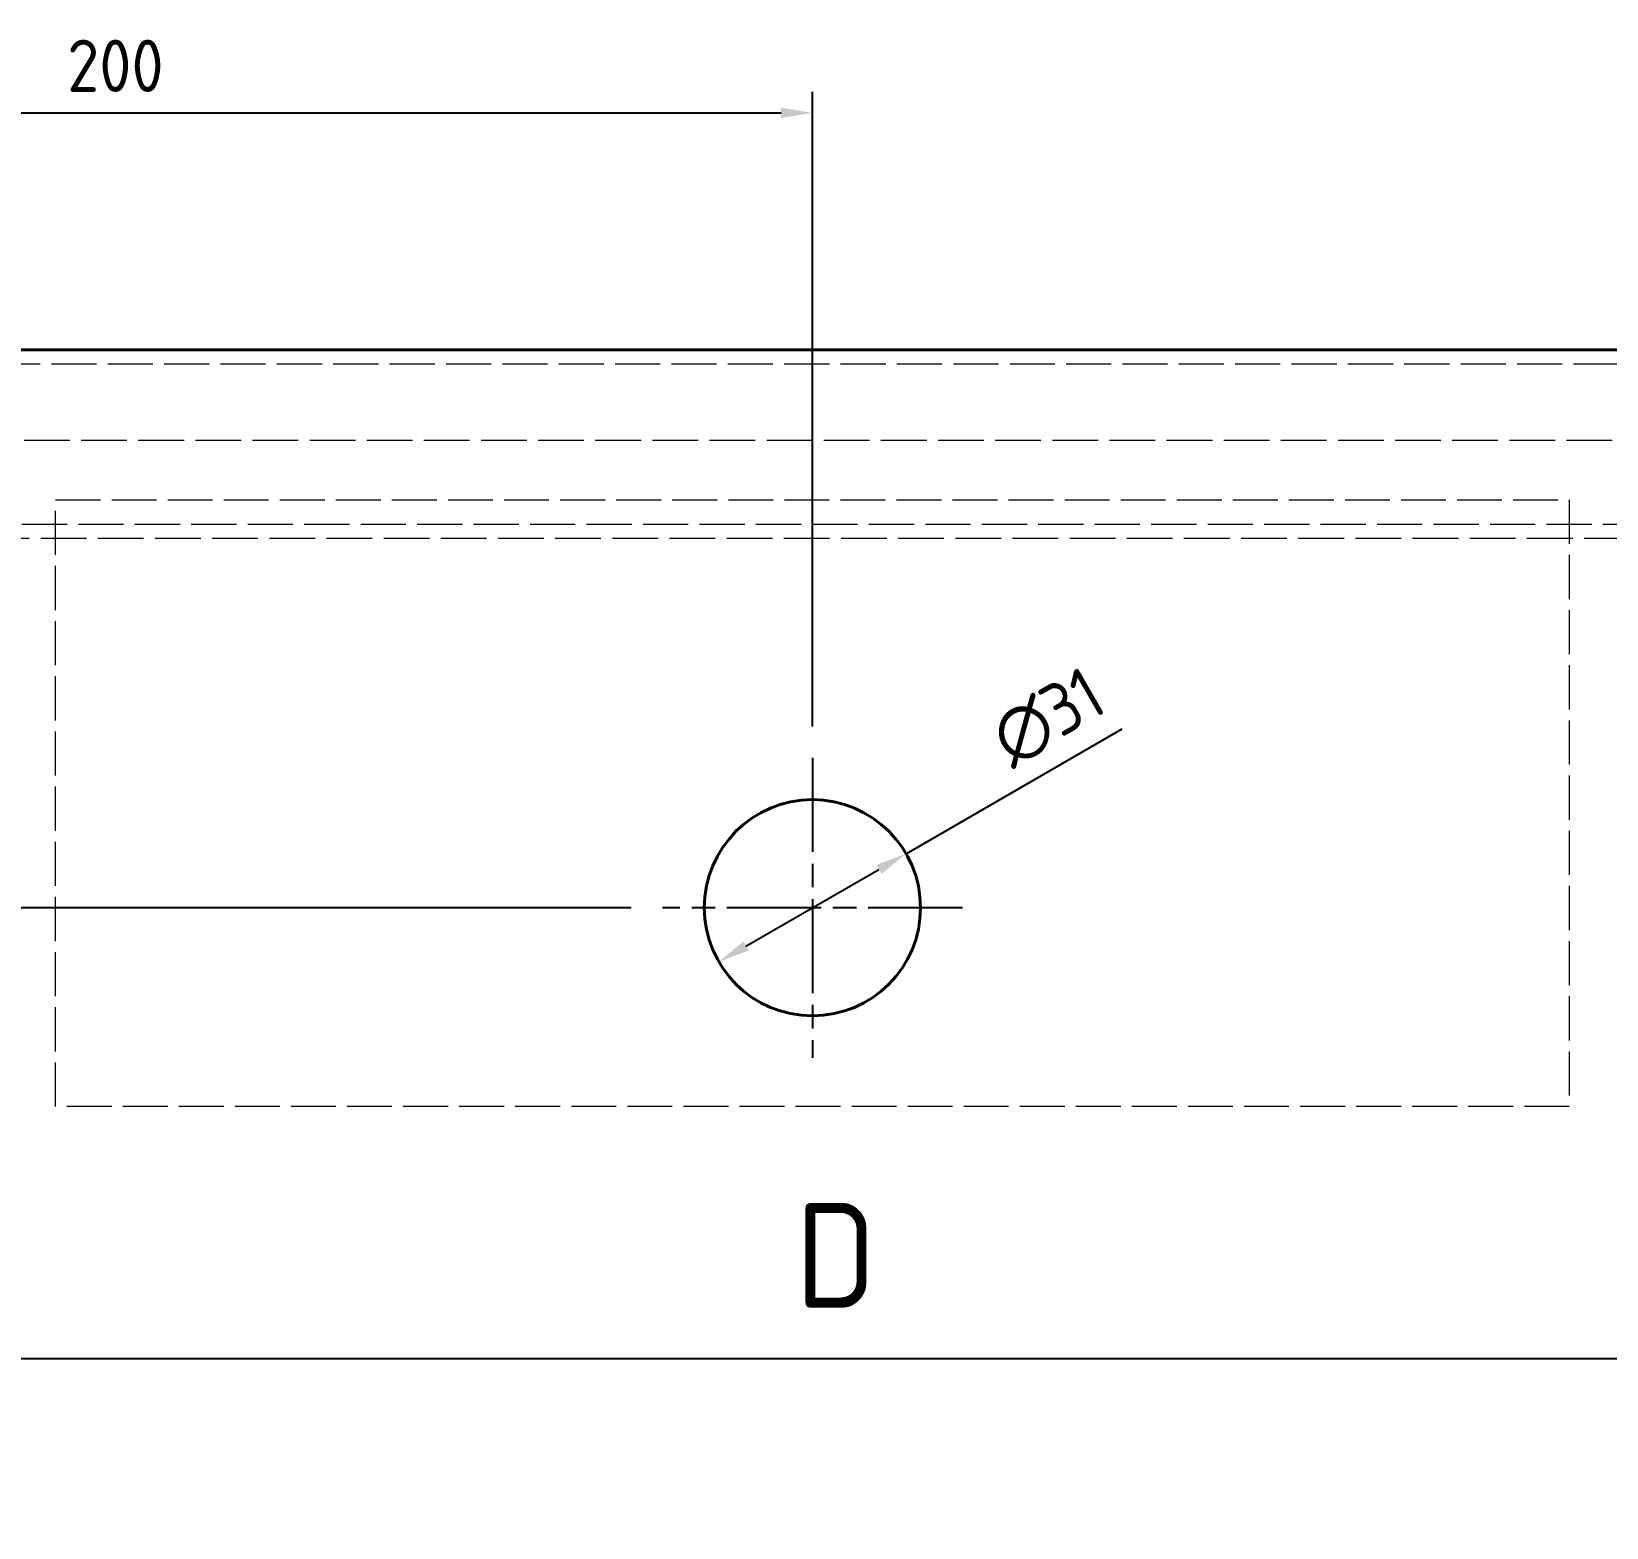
# Model space of a CAD drawing. Header units: millimetres. Extents: x 0 to 2523, y 0 to 1782.
# Drawn here: x 852.8 to 1078.6, y 932.2 to 1146.7 of the extents above; entities that cross this region are included whole.
import ezdxf

# ---------------------------------------------------------------- set-up
doc = ezdxf.new("R2010")
doc.units = ezdxf.units.MM
doc.header["$LTSCALE"] = 3
doc.linetypes.add('CHAIN', pattern=[0.3543, 0.2362, -0.0295, 0.0591, -0.0295])
doc.linetypes.add('DASHED', pattern=[0.2067, 0.1654, -0.0413])
for name, color, linetype, lineweight in [('가려진 것(ISO)', 2, 'DASHED', 18), ('가시적인 것(ISO)', 3, 'Continuous', 40), ('상세 경계(JIS)', 7, 'Continuous', 25), ('중심 표식(ISO)', 1, 'Continuous', 25), ('치수(ISO)', 2, 'Continuous', 25)]:
    doc.layers.add(name, color=color, linetype=linetype, lineweight=lineweight)
doc.styles.add('부품번호텍스트_PSTEK_POSCO', font='isocp.shx')
doc.styles.add('치수 텍스트_PSTEK_POSCO', font='isocp.shx')
doc.dimstyles.new('치수_PSTEK_POSCO', dxfattribs={"dimscale": 3, "dimtxt": 2.5, "dimasz": 1.5, "dimexe": 1, "dimexo": 1.5, "dimgap": 1, "dimtad": 1, "dimrnd": 1e-08, "dimdsep": 46, "dimtxsty": '치수 텍스트_PSTEK_POSCO', "dimcen": 0.09, "dimdle": 10, "dimclrd": 7, "dimclre": 7, "dimclrt": 2, "dimadec": 1, "dimazin": 2, "dimtfac": 1, "dimtmove": 0, "dimatfit": 3, "dimfxl": 0, "dimtolj": 1, "dimlwd": -1, "dimlwe": -1, "dimarcsym": 0})

# ---------------------------------------------------------------- blocks, each defined once
blk = doc.blocks.new('2dDetail0')
at = {"layer": '상세 경계(JIS)', "flags": 128}
blk.add_lwpolyline([(247.245, 234.509), (396.473, 234.509), (396.473, 318.8), (247.245, 318.8), (247.245, 234.509)], dxfattribs=at)
at = {"layer": '상세 경계(JIS)', "insert": (320.775, 321.246), "char_height": 5, "attachment_point": 7, "style": '부품번호텍스트_PSTEK_POSCO'}
blk.add_mtext('D', dxfattribs=at)
blk = doc.blocks.new('*D105')
at = {"layer": 'Defpoints', "color": 0, "transparency": 16777216}
for p in [(964.78, 1135.05), (764.78, 1101.07), (964.78, 1042.57)]:
    blk.add_point(p, dxfattribs=at)
at = {"layer": '치수(ISO)', "color": 7, "transparency": 16777216}
for p, q in [((764.78, 1105.57), (764.78, 1138.05)), ((964.78, 1047.07), (964.78, 1138.05)), ((769.28, 1135.05), (960.28, 1135.05))]:
    blk.add_line(p, q, dxfattribs=at)
for points in [[(769.28, 1135.8), (769.28, 1134.3), (764.78, 1135.05)], [(960.28, 1135.8), (960.28, 1134.3), (964.78, 1135.05)]]:
    blk.add_solid(points, dxfattribs=at)
at = {"layer": '치수(ISO)', "color": 2, "transparency": 16777216, "insert": (857.93, 1141.8), "char_height": 7.5, "attachment_point": 4, "style": '치수 텍스트_PSTEK_POSCO'}
blk.add_mtext('\\A1;200', dxfattribs=at)
blk = doc.blocks.new('*D106')
at = {"layer": 'Defpoints', "color": 0, "transparency": 16777216}
for p in [(764.78, 1101.07), (744.42, 1021.07), (943.28, 1021.07)]:
    blk.add_point(p, dxfattribs=at)
at = {"layer": '치수(ISO)', "color": 7, "transparency": 16777216}
for p, q in [((760.28, 1101.07), (741.42, 1101.07)), ((744.42, 1096.57), (744.42, 1025.57)), ((938.78, 1021.07), (741.42, 1021.07))]:
    blk.add_line(p, q, dxfattribs=at)
for points in [[(743.67, 1096.57), (745.17, 1096.57), (744.42, 1101.07)], [(743.67, 1025.57), (745.17, 1025.57), (744.42, 1021.07)]]:
    blk.add_solid(points, dxfattribs=at)
at = {"layer": '치수(ISO)', "color": 2, "transparency": 16777216, "insert": (737.67, 1056.94), "char_height": 7.5, "attachment_point": 4, "rotation": 90, "style": '치수 텍스트_PSTEK_POSCO'}
blk.add_mtext('\\A1;80', dxfattribs=at)
blk = doc.blocks.new('*D107')
at = {"layer": 'Defpoints', "color": 0, "transparency": 16777216}
for p in [(978.2, 1028.82), (951.35, 1013.32)]:
    blk.add_point(p, dxfattribs=at)
at = {"layer": '치수(ISO)', "color": 7, "transparency": 16777216}
for p, q in [((978.2, 1028.82), (1009.17, 1046.7)), ((955.25, 1015.57), (974.3, 1026.57))]:
    blk.add_line(p, q, dxfattribs=at)
for points in [[(973.93, 1027.22), (974.68, 1025.92), (978.2, 1028.82)], [(954.88, 1016.22), (955.63, 1014.92), (951.35, 1013.32)]]:
    blk.add_solid(points, dxfattribs=at)
at = {"layer": '치수(ISO)', "color": 2, "transparency": 16777216, "insert": (991.51, 1044.3), "char_height": 7.5, "attachment_point": 4, "rotation": 30, "style": '치수 텍스트_PSTEK_POSCO'}
blk.add_mtext('\\A1;∅31', dxfattribs=at)

msp = doc.modelspace()

# ---------------------------------------------------------------- linework, layer by layer
at = {"layer": '가려진 것(ISO)', "ltscale": 13.032789}
msp.add_line((766.7766, 1099.0669), (1162.7766, 1099.0669), dxfattribs=at)
at = {"layer": '가려진 것(ISO)', "ltscale": 13.208315}
msp.add_line((1136.7766, 1088.0669), (792.7766, 1088.0669), dxfattribs=at)
at = {"layer": '가려진 것(ISO)', "ltscale": 12.754541}
for p, q in [((856.2766, 992.5669), (856.2766, 1079.5669)), ((1073.2766, 1079.5669), (1073.2766, 992.5669))]:
    msp.add_line(p, q, dxfattribs=at)
at = {"layer": '가려진 것(ISO)', "ltscale": 12.960873}
for p, q in [((856.2766, 1079.5669), (1073.2766, 1079.5669)), ((1073.2766, 992.5669), (856.2766, 992.5669))]:
    msp.add_line(p, q, dxfattribs=at)
at = {"layer": '가려진 것(ISO)', "ltscale": 13.05473}
msp.add_line((794.7766, 1076.0669), (1134.7766, 1076.0669), dxfattribs=at)
at = {"layer": '가려진 것(ISO)', "ltscale": 13.215807}
msp.add_line((796.7766, 1074.0669), (1132.7766, 1074.0669), dxfattribs=at)
at = {"layer": '가시적인 것(ISO)'}
msp.add_line((764.7766, 1101.0669), (1164.7766, 1101.0669), dxfattribs=at)
msp.add_circle((964.7766, 1021.0669), 15.5, dxfattribs=at)
at = {"layer": '중심 표식(ISO)', "linetype": 'CHAIN', "ltscale": 19.051651}
for p, q in [((964.7766, 1042.5669), (964.7766, 999.5669)), ((986.2766, 1021.0669), (943.2766, 1021.0669))]:
    msp.add_line(p, q, dxfattribs=at)

# ---------------------------------------------------------------- block references
at = {"layer": '상세 경계(JIS)', "xscale": 3, "yscale": 3, "zscale": 3}
msp.add_blockref('2dDetail0', (0, 0), dxfattribs=at)

# ---------------------------------------------------------------- dimensions: what is measured, and where the dimension line sits
at = {"layer": '치수(ISO)', "color": 7}
dim = msp.add_linear_dim(base=(964.7766, 1135.0455), p1=(764.7766, 1101.0669), p2=(964.7766, 1042.5669), dimstyle='치수_PSTEK_POSCO', override={"dimdec": 2, "dimtp": 0, "dimtm": 0, "dimtdec": 2, "dimtofl": 0, "dimatfit": 1}, dxfattribs=at)
dim.commit()
dim.dimension.update_dxf_attribs({"geometry": '*D105', "text_midpoint": (864.7766, 1135.0455), "dimtype": 160})
dim = msp.add_linear_dim(base=(744.4166, 1021.0669), p1=(764.7766, 1101.0669), p2=(943.2766, 1021.0669), angle=270, dimstyle='치수_PSTEK_POSCO', override={"dimdec": 2, "dimtp": 0, "dimtm": 0, "dimtdec": 2, "dimtofl": 0, "dimatfit": 1}, dxfattribs=at)
dim.commit()
dim.dimension.update_dxf_attribs({"geometry": '*D106', "text_midpoint": (744.4166, 1061.0669), "dimtype": 160})
dim = msp.add_diameter_dim_2p(p1=(951.3532, 1013.3169), p2=(978.2, 1028.8169), dimstyle='치수_PSTEK_POSCO', override={"dimdec": 2, "dimlfac": 1, "dimtp": 0, "dimtm": 0, "dimtdec": 2, "dimatfit": 2}, dxfattribs=at)
dim.commit()
dim.dimension.update_dxf_attribs({"geometry": '*D107', "text_midpoint": (1000.7308, 1041.8251), "dimtype": 163})

doc.saveas('drawing.dxf')
